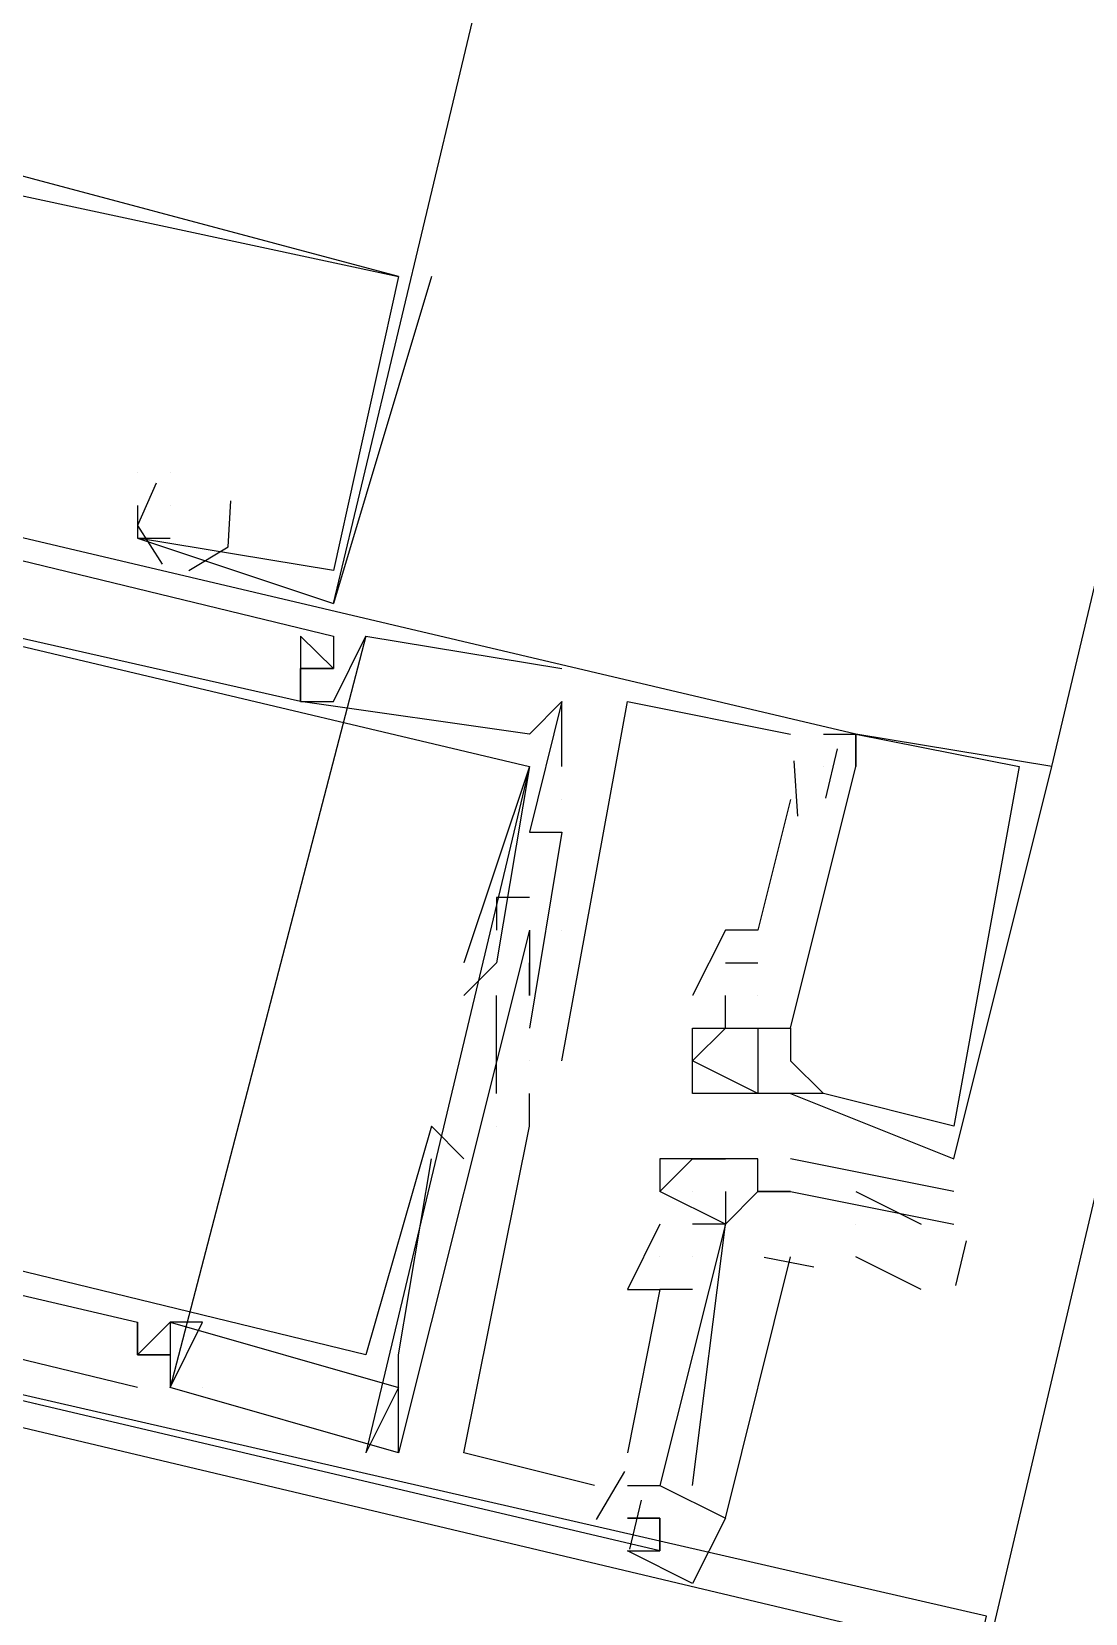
# Model space of a CAD drawing. Header units: feet. Extents: x -84 to 198, y -22 to 181.
# Drawn here: x 117.904 to 118.334, y 76.112 to 76.758 of the extents above; entities that cross this region are included whole.
import ezdxf

# ---------------------------------------------------------------- set-up
doc = ezdxf.new("R2010")
doc.units = ezdxf.units.FT
doc.layers.add('A-LINEA', color=7, linetype='CONTINUOUS')

msp = doc.modelspace()

# ---------------------------------------------------------------- linework, layer by layer
at = {"layer": 'A-LINEA'}
for p, q in [((118.32, 76.4578), (119.96, 83.3911)), ((118.0667, 76.6578), (118.0267, 76.5244)), ((118.0667, 76.6578), (118.0267, 76.5244)), ((118.0667, 76.6578), (118.0267, 76.5244)), ((118.0533, 76.6578), (118.0533, 76.6578)), ((118.0533, 76.6578), (118.0533, 76.6578)), ((118.0533, 76.6578), (118.0533, 76.6578)), ((118.0533, 76.6578), (118.0533, 76.6578)), ((118.0533, 76.6578), (118.0533, 76.6578)), ((118.0533, 76.6578), (118.0533, 76.6578)), ((118.0667, 76.6578), (118.0667, 76.6578)), ((118.0667, 76.6578), (118.0667, 76.6578)), ((118.0667, 76.6578), (118.0667, 76.6578)), ((117.9467, 76.5778), (117.9467, 76.5778)), ((117.9467, 76.5778), (117.9467, 76.5778)), ((117.9467, 76.5778), (117.9467, 76.5778)), ((117.9467, 76.5778), (117.9467, 76.5778)), ((117.9467, 76.5778), (117.9467, 76.5778)), ((117.9467, 76.5778), (117.9467, 76.5778)), ((117.96, 76.5778), (117.96, 76.5778)), ((117.96, 76.5778), (117.96, 76.5778)), ((117.96, 76.5778), (117.96, 76.5778)), ((117.96, 76.5778), (117.96, 76.5778)), ((117.96, 76.5778), (117.96, 76.5778)), ((117.96, 76.5778), (117.96, 76.5778)), ((117.9467, 76.5644), (117.9467, 76.5644)), ((117.9467, 76.5644), (117.9467, 76.5644)), ((117.9467, 76.5644), (117.9467, 76.5644)), ((117.96, 76.5644), (117.96, 76.5644)), ((117.96, 76.5644), (117.96, 76.5644)), ((117.96, 76.5644), (117.96, 76.5644)), ((117.9467, 76.5511), (117.9467, 76.5511)), ((117.9467, 76.5511), (117.9467, 76.5511)), ((117.9467, 76.5511), (117.9467, 76.5511)), ((117.9467, 76.5511), (117.9467, 76.5511)), ((117.9467, 76.5511), (117.9467, 76.5511)), ((117.9467, 76.5511), (117.9467, 76.5511)), ((117.96, 76.5511), (117.96, 76.5511)), ((117.96, 76.5511), (117.96, 76.5511)), ((117.96, 76.5511), (117.96, 76.5511)), ((118.0267, 76.5378), (118.0267, 76.5378)), ((118.0267, 76.5378), (118.0267, 76.5378)), ((118.0267, 76.5378), (118.0267, 76.5378)), ((118.0267, 76.5378), (118.0267, 76.5378)), ((118.0267, 76.5378), (118.0267, 76.5378)), ((118.0267, 76.5378), (118.0267, 76.5378)), ((118.0267, 76.5244), (118.0267, 76.5244)), ((118.0267, 76.5244), (118.0267, 76.5244)), ((118.0267, 76.5244), (118.0267, 76.5244)), ((118.0267, 76.5244), (118.0267, 76.5244)), ((118.0267, 76.5244), (118.0267, 76.5244)), ((118.0267, 76.5244), (118.0267, 76.5244)), ((118.04, 76.5111), (117.96, 76.2044)), ((118.04, 76.5111), (117.96, 76.2044)), ((118.04, 76.5111), (117.96, 76.2044)), ((118.0133, 76.5111), (118.0133, 76.5111)), ((118.0133, 76.5111), (118.0133, 76.5111)), ((118.0133, 76.5111), (118.0133, 76.5111)), ((118.0267, 76.5111), (118.0267, 76.5111)), ((118.0267, 76.5111), (118.0267, 76.5111)), ((118.0267, 76.5111), (118.0267, 76.5111)), ((118.04, 76.5111), (118.04, 76.5111)), ((118.04, 76.5111), (118.04, 76.5111)), ((118.04, 76.5111), (118.04, 76.5111)), ((118.0133, 76.4978), (118.0133, 76.4978)), ((118.0133, 76.4978), (118.0133, 76.4978)), ((118.0133, 76.4978), (118.0133, 76.4978)), ((118.0133, 76.4978), (118.0133, 76.4978)), ((118.0133, 76.4978), (118.0133, 76.4978)), ((118.0133, 76.4978), (118.0133, 76.4978)), ((118.0267, 76.4978), (118.0267, 76.4978)), ((118.0267, 76.4978), (118.0267, 76.4978)), ((118.0267, 76.4978), (118.0267, 76.4978)), ((118.0267, 76.4978), (118.0267, 76.4978)), ((118.0267, 76.4978), (118.0267, 76.4978)), ((118.0267, 76.4978), (118.0267, 76.4978)), ((118.12, 76.4978), (118.12, 76.4978)), ((118.12, 76.4978), (118.12, 76.4978)), ((118.12, 76.4978), (118.12, 76.4978)), ((118.12, 76.4978), (118.12, 76.4978)), ((118.12, 76.4978), (118.12, 76.4978)), ((118.12, 76.4978), (118.12, 76.4978)), ((118.0133, 76.4844), (118.0133, 76.4844)), ((118.0133, 76.4844), (118.0133, 76.4844)), ((118.0133, 76.4844), (118.0133, 76.4844)), ((118.0133, 76.4844), (118.0133, 76.4844)), ((118.0133, 76.4844), (118.0133, 76.4844)), ((118.0133, 76.4844), (118.0133, 76.4844)), ((118.0133, 76.4844), (118.0133, 76.4844)), ((118.0133, 76.4844), (118.0133, 76.4844)), ((118.0133, 76.4844), (118.0133, 76.4844)), ((118.0267, 76.4844), (118.0267, 76.4844)), ((118.0267, 76.4844), (118.0267, 76.4844)), ((118.0267, 76.4844), (118.0267, 76.4844)), ((118.12, 76.4578), (118.12, 76.4844)), ((118.12, 76.4844), (118.12, 76.4844)), ((118.12, 76.4844), (118.12, 76.4844)), ((118.12, 76.4578), (118.12, 76.4844)), ((118.12, 76.4844), (118.12, 76.4844)), ((118.12, 76.4844), (118.12, 76.4844)), ((118.12, 76.4578), (118.12, 76.4844)), ((118.12, 76.4844), (118.12, 76.4844)), ((118.12, 76.4844), (118.12, 76.4844)), ((118.1467, 76.4844), (118.1467, 76.4844)), ((118.1467, 76.4844), (118.1467, 76.4844)), ((118.1467, 76.4844), (118.1467, 76.4844)), ((118.1067, 76.4711), (118.1067, 76.4711)), ((118.1067, 76.4711), (118.1067, 76.4711)), ((118.1067, 76.4711), (118.1067, 76.4711)), ((118.2133, 76.4711), (118.2133, 76.4711)), ((118.2133, 76.4711), (118.2133, 76.4711)), ((118.2133, 76.4711), (118.2133, 76.4711)), ((118.2267, 76.4711), (118.2267, 76.4711)), ((118.2267, 76.4711), (118.2267, 76.4711)), ((118.2267, 76.4711), (118.2267, 76.4711)), ((118.24, 76.4711), (118.24, 76.4711)), ((118.24, 76.4711), (118.24, 76.4711)), ((118.24, 76.4711), (118.24, 76.4711)), ((118.24, 76.4711), (118.24, 76.4711)), ((118.24, 76.4711), (118.24, 76.4711)), ((118.24, 76.4711), (118.24, 76.4711)), ((118.24, 76.4711), (118.24, 76.4711)), ((118.24, 76.4711), (118.24, 76.4711)), ((118.24, 76.4711), (118.24, 76.4711)), ((118.2323, 76.4651), (118.2276, 76.445)), ((118.2323, 76.4651), (118.2276, 76.445)), ((118.2323, 76.4651), (118.2276, 76.445)), ((118.1067, 76.4578), (118.04, 76.1778)), ((118.1067, 76.4578), (118.04, 76.1778)), ((118.1067, 76.4578), (118.04, 76.1778)), ((118.1067, 76.4578), (118.1067, 76.4578)), ((118.1067, 76.4578), (118.1067, 76.4578)), ((118.1067, 76.4578), (118.1067, 76.4578)), ((118.1067, 76.4578), (118.1067, 76.4578)), ((118.1067, 76.4578), (118.1067, 76.4578)), ((118.1067, 76.4578), (118.1067, 76.4578)), ((118.12, 76.4578), (118.12, 76.4578)), ((118.12, 76.4578), (118.12, 76.4578)), ((118.12, 76.4578), (118.12, 76.4578)), ((118.2146, 76.4602), (118.2162, 76.4376)), ((118.2146, 76.4602), (118.2162, 76.4376)), ((118.2146, 76.4602), (118.2162, 76.4376)), ((118.2267, 76.4578), (118.2267, 76.4578)), ((118.2267, 76.4578), (118.2267, 76.4578)), ((118.2267, 76.4578), (118.2267, 76.4578)), ((118.2267, 76.4578), (118.2267, 76.4578)), ((118.2267, 76.4578), (118.2267, 76.4578)), ((118.2267, 76.4578), (118.2267, 76.4578)), ((118.24, 76.4578), (118.24, 76.4578)), ((118.24, 76.4578), (118.24, 76.4578)), ((118.24, 76.4578), (118.24, 76.4578)), ((118.24, 76.4578), (118.24, 76.4578)), ((118.24, 76.4578), (118.24, 76.4578)), ((118.24, 76.4578), (118.24, 76.4578)), ((118.3067, 76.4578), (118.3067, 76.4578)), ((118.3067, 76.4578), (118.3067, 76.4578)), ((118.3067, 76.4578), (118.3067, 76.4578)), ((118.32, 76.4578), (118.32, 76.4578)), ((118.32, 76.4578), (118.32, 76.4578)), ((118.32, 76.4578), (118.32, 76.4578)), ((118.12, 76.4444), (118.12, 76.4444)), ((118.12, 76.4444), (118.12, 76.4444)), ((118.12, 76.4444), (118.12, 76.4444)), ((118.12, 76.4444), (118.12, 76.4444)), ((118.12, 76.4444), (118.12, 76.4444)), ((118.12, 76.4444), (118.12, 76.4444)), ((118.2133, 76.4444), (118.2133, 76.4444)), ((118.2133, 76.4444), (118.2133, 76.4444)), ((118.2133, 76.4444), (118.2133, 76.4444)), ((118.12, 76.4311), (118.1067, 76.3511)), ((118.1067, 76.4311), (118.1067, 76.4311)), ((118.12, 76.4311), (118.1067, 76.3511)), ((118.1067, 76.4311), (118.1067, 76.4311)), ((118.12, 76.4311), (118.1067, 76.3511)), ((118.1067, 76.4311), (118.1067, 76.4311)), ((118.12, 76.4311), (118.12, 76.4311)), ((118.12, 76.4311), (118.12, 76.4311)), ((118.12, 76.4311), (118.12, 76.4311)), ((118.12, 76.4311), (118.12, 76.4311)), ((118.12, 76.4311), (118.12, 76.4311)), ((118.12, 76.4311), (118.12, 76.4311)), ((118.0933, 76.4044), (118.0933, 76.4044)), ((118.0933, 76.4044), (118.0933, 76.4044)), ((118.0933, 76.4044), (118.0933, 76.4044)), ((118.1067, 76.4044), (118.1067, 76.4044)), ((118.1067, 76.4044), (118.1067, 76.4044)), ((118.1067, 76.4044), (118.1067, 76.4044)), ((118.0933, 76.3911), (118.0933, 76.3911)), ((118.0933, 76.3911), (118.0933, 76.3911)), ((118.0933, 76.3911), (118.0933, 76.3911)), ((118.1067, 76.3911), (118.1067, 76.3911)), ((118.1067, 76.3911), (118.1067, 76.3911)), ((118.1067, 76.3911), (118.1067, 76.3911)), ((118.1067, 76.3911), (118.1067, 76.3911)), ((118.1067, 76.3911), (118.1067, 76.3911)), ((118.1067, 76.3911), (118.1067, 76.3911)), ((118.1067, 76.3911), (118.1067, 76.3911)), ((118.1067, 76.3911), (118.1067, 76.3911)), ((118.1067, 76.3911), (118.1067, 76.3911)), ((118.12, 76.3911), (118.12, 76.3911)), ((118.12, 76.3911), (118.12, 76.3911)), ((118.12, 76.3911), (118.12, 76.3911)), ((118.12, 76.3911), (118.12, 76.3911)), ((118.12, 76.3911), (118.12, 76.3911)), ((118.12, 76.3911), (118.12, 76.3911)), ((118.1867, 76.3911), (118.1867, 76.3911)), ((118.1867, 76.3911), (118.1867, 76.3911)), ((118.1867, 76.3911), (118.1867, 76.3911)), ((118.2, 76.3911), (118.2, 76.3911)), ((118.2, 76.3911), (118.2, 76.3911)), ((118.2, 76.3911), (118.2, 76.3911)), ((118.08, 76.3778), (118.08, 76.3778)), ((118.08, 76.3778), (118.08, 76.3778)), ((118.08, 76.3778), (118.08, 76.3778)), ((118.0933, 76.3778), (118.0933, 76.3778)), ((118.0933, 76.3778), (118.0933, 76.3778)), ((118.0933, 76.3778), (118.0933, 76.3778)), ((118.1067, 76.3778), (118.1067, 76.3778)), ((118.1067, 76.3778), (118.1067, 76.3778)), ((118.1067, 76.3778), (118.1067, 76.3778)), ((118.1867, 76.3778), (118.2, 76.3778)), ((118.1867, 76.3778), (118.1867, 76.3778)), ((118.1867, 76.3778), (118.2, 76.3778)), ((118.1867, 76.3778), (118.1867, 76.3778)), ((118.1867, 76.3778), (118.2, 76.3778)), ((118.1867, 76.3778), (118.1867, 76.3778)), ((118.2, 76.3778), (118.2, 76.3778)), ((118.2, 76.3778), (118.2, 76.3778)), ((118.2, 76.3778), (118.2, 76.3778)), ((118.08, 76.3644), (118.08, 76.3644)), ((118.08, 76.3644), (118.08, 76.3644)), ((118.08, 76.3644), (118.08, 76.3644)), ((118.0933, 76.3244), (118.0933, 76.3644)), ((118.0933, 76.3644), (118.0933, 76.3644)), ((118.0933, 76.3244), (118.0933, 76.3644)), ((118.0933, 76.3644), (118.0933, 76.3644)), ((118.0933, 76.3244), (118.0933, 76.3644)), ((118.0933, 76.3644), (118.0933, 76.3644)), ((118.1067, 76.3644), (118.1067, 76.3644)), ((118.1067, 76.3644), (118.1067, 76.3644)), ((118.1067, 76.3644), (118.1067, 76.3644)), ((118.1067, 76.3644), (118.1067, 76.3644)), ((118.1067, 76.3644), (118.1067, 76.3644)), ((118.1067, 76.3644), (118.1067, 76.3644)), ((118.1733, 76.3644), (118.1733, 76.3644)), ((118.1733, 76.3644), (118.1733, 76.3644)), ((118.1733, 76.3644), (118.1733, 76.3644)), ((118.1867, 76.3644), (118.1867, 76.3644)), ((118.1867, 76.3644), (118.1867, 76.3644)), ((118.1867, 76.3644), (118.1867, 76.3644)), ((118.2, 76.3644), (118.2, 76.3644)), ((118.2, 76.3644), (118.2, 76.3644)), ((118.2, 76.3644), (118.2, 76.3644)), ((118.2, 76.3644), (118.2, 76.3644)), ((118.2, 76.3644), (118.2, 76.3644)), ((118.2, 76.3644), (118.2, 76.3644)), ((118.1067, 76.3511), (118.1067, 76.3511)), ((118.1067, 76.3511), (118.1067, 76.3511)), ((118.1067, 76.3511), (118.1067, 76.3511)), ((118.1733, 76.3511), (118.1733, 76.3511)), ((118.1733, 76.3511), (118.1733, 76.3511)), ((118.1733, 76.3511), (118.1733, 76.3511)), ((118.1733, 76.3511), (118.1733, 76.3511)), ((118.1733, 76.3511), (118.1733, 76.3511)), ((118.1733, 76.3511), (118.1733, 76.3511)), ((118.1867, 76.3511), (118.1867, 76.3511)), ((118.1867, 76.3511), (118.1867, 76.3511)), ((118.1867, 76.3511), (118.1867, 76.3511)), ((118.1867, 76.3511), (118.1867, 76.3511)), ((118.1867, 76.3511), (118.1867, 76.3511)), ((118.1867, 76.3511), (118.1867, 76.3511)), ((118.1867, 76.3511), (118.1867, 76.3511)), ((118.1867, 76.3511), (118.1867, 76.3511)), ((118.1867, 76.3511), (118.1867, 76.3511)), ((118.2, 76.3511), (118.2, 76.3511)), ((118.2, 76.3511), (118.2, 76.3511)), ((118.2, 76.3511), (118.2, 76.3511)), ((118.2, 76.3511), (118.2, 76.3511)), ((118.2, 76.3511), (118.2, 76.3511)), ((118.2, 76.3511), (118.2, 76.3511)), ((118.2, 76.3511), (118.2, 76.3511)), ((118.2, 76.3511), (118.2, 76.3511)), ((118.2, 76.3511), (118.2, 76.3511)), ((118.2133, 76.3511), (118.2133, 76.3511)), ((118.2133, 76.3511), (118.2133, 76.3511)), ((118.2133, 76.3511), (118.2133, 76.3511)), ((118.2133, 76.3511), (118.2133, 76.3511)), ((118.2133, 76.3511), (118.2133, 76.3511)), ((118.2133, 76.3511), (118.2133, 76.3511)), ((118.1067, 76.3378), (118.1067, 76.3378)), ((118.1067, 76.3378), (118.1067, 76.3378)), ((118.1067, 76.3378), (118.1067, 76.3378)), ((118.1067, 76.3378), (118.1067, 76.3378)), ((118.1067, 76.3378), (118.1067, 76.3378)), ((118.1067, 76.3378), (118.1067, 76.3378)), ((118.12, 76.3378), (118.12, 76.3378)), ((118.12, 76.3378), (118.12, 76.3378)), ((118.12, 76.3378), (118.12, 76.3378)), ((118.1733, 76.3378), (118.1733, 76.3378)), ((118.1733, 76.3378), (118.1733, 76.3378)), ((118.1733, 76.3378), (118.1733, 76.3378)), ((118.2133, 76.3378), (118.2133, 76.3378)), ((118.2133, 76.3378), (118.2133, 76.3378)), ((118.2133, 76.3378), (118.2133, 76.3378)), ((118.0933, 76.3244), (118.0933, 76.3244)), ((118.0933, 76.3244), (118.0933, 76.3244)), ((118.0933, 76.3244), (118.0933, 76.3244)), ((118.1067, 76.3244), (118.1067, 76.3244)), ((118.1067, 76.3244), (118.1067, 76.3244)), ((118.1067, 76.3244), (118.1067, 76.3244)), ((118.1733, 76.3244), (118.1733, 76.3244)), ((118.1733, 76.3244), (118.1733, 76.3244)), ((118.1733, 76.3244), (118.1733, 76.3244)), ((118.1867, 76.3244), (118.1867, 76.3244)), ((118.1867, 76.3244), (118.1867, 76.3244)), ((118.1867, 76.3244), (118.1867, 76.3244)), ((118.2, 76.3244), (118.2, 76.3244)), ((118.2, 76.3244), (118.2, 76.3244)), ((118.2, 76.3244), (118.2, 76.3244)), ((118.2, 76.3244), (118.2, 76.3244)), ((118.2, 76.3244), (118.2, 76.3244)), ((118.2, 76.3244), (118.2, 76.3244)), ((118.2, 76.3244), (118.2, 76.3244)), ((118.2, 76.3244), (118.2, 76.3244)), ((118.2, 76.3244), (118.2, 76.3244)), ((118.2133, 76.3244), (118.2133, 76.3244)), ((118.2133, 76.3244), (118.2133, 76.3244)), ((118.2133, 76.3244), (118.2133, 76.3244)), ((118.2133, 76.3244), (118.2133, 76.3244)), ((118.2133, 76.3244), (118.2133, 76.3244)), ((118.2133, 76.3244), (118.2133, 76.3244)), ((118.2133, 76.3244), (118.2133, 76.3244)), ((118.2133, 76.3244), (118.2133, 76.3244)), ((118.2133, 76.3244), (118.2133, 76.3244)), ((118.2267, 76.3244), (118.2267, 76.3244)), ((118.2267, 76.3244), (118.2267, 76.3244)), ((118.2267, 76.3244), (118.2267, 76.3244)), ((118.2267, 76.3244), (118.2267, 76.3244)), ((118.2267, 76.3244), (118.2267, 76.3244)), ((118.2267, 76.3244), (118.2267, 76.3244)), ((118.0667, 76.3111), (118.0667, 76.3111)), ((118.0667, 76.3111), (118.0667, 76.3111)), ((118.0667, 76.3111), (118.0667, 76.3111)), ((118.0933, 76.3111), (118.0933, 76.3111)), ((118.0933, 76.3111), (118.0933, 76.3111)), ((118.0933, 76.3111), (118.0933, 76.3111)), ((118.0933, 76.3111), (118.0933, 76.3111)), ((118.0933, 76.3111), (118.0933, 76.3111)), ((118.0933, 76.3111), (118.0933, 76.3111)), ((118.1067, 76.3111), (118.1067, 76.3111)), ((118.1067, 76.3111), (118.1067, 76.3111)), ((118.1067, 76.3111), (118.1067, 76.3111)), ((118.1067, 76.3111), (118.1067, 76.3111)), ((118.1067, 76.3111), (118.1067, 76.3111)), ((118.1067, 76.3111), (118.1067, 76.3111)), ((118.1067, 76.3111), (118.1067, 76.3111)), ((118.1067, 76.3111), (118.1067, 76.3111)), ((118.1067, 76.3111), (118.1067, 76.3111)), ((118.28, 76.3111), (118.28, 76.3111)), ((118.28, 76.3111), (118.28, 76.3111)), ((118.28, 76.3111), (118.28, 76.3111)), ((118.0667, 76.2978), (118.0667, 76.2978)), ((118.0667, 76.2978), (118.0667, 76.2978)), ((118.0667, 76.2978), (118.0667, 76.2978)), ((118.08, 76.2978), (118.08, 76.2978)), ((118.08, 76.2978), (118.08, 76.2978)), ((118.08, 76.2978), (118.08, 76.2978)), ((118.16, 76.2978), (118.16, 76.2978)), ((118.1733, 76.2978), (118.1733, 76.2978)), ((118.1733, 76.2978), (118.1733, 76.2978)), ((118.1867, 76.2978), (118.1867, 76.2978)), ((118.1867, 76.2978), (118.1867, 76.2978)), ((118.2, 76.2978), (118.2, 76.2978)), ((118.28, 76.2844), (118.2133, 76.2978)), ((118.2133, 76.2978), (118.2133, 76.2978)), ((118.28, 76.2978), (118.28, 76.2978)), ((118.28, 76.2978), (118.28, 76.2978)), ((118.28, 76.2978), (118.28, 76.2978)), ((118.1867, 76.2711), (118.16, 76.2844)), ((118.16, 76.2844), (118.16, 76.2844)), ((118.16, 76.2844), (118.16, 76.2844)), ((118.1733, 76.2844), (118.1733, 76.2844)), ((118.1867, 76.2844), (118.1867, 76.2711)), ((118.1867, 76.2844), (118.1867, 76.2844)), ((118.2, 76.2844), (118.2, 76.2844)), ((118.2, 76.2844), (118.2, 76.2844)), ((118.2, 76.2844), (118.2, 76.2844)), ((118.2133, 76.2844), (118.2133, 76.2844)), ((118.2133, 76.2844), (118.2133, 76.2844)), ((118.24, 76.2844), (118.2667, 76.2711)), ((118.28, 76.2844), (118.28, 76.2844)), ((118.16, 76.2711), (118.1467, 76.2444)), ((118.16, 76.2711), (118.1467, 76.2444)), ((118.16, 76.2711), (118.1467, 76.2444)), ((118.16, 76.2711), (118.16, 76.2711)), ((118.16, 76.2711), (118.16, 76.2711)), ((118.16, 76.2711), (118.16, 76.2711)), ((118.16, 76.2711), (118.16, 76.2711)), ((118.1733, 76.2711), (118.1733, 76.2711)), ((118.1733, 76.2711), (118.1733, 76.2711)), ((118.1733, 76.2711), (118.1733, 76.2711)), ((118.1733, 76.2711), (118.1733, 76.2711)), ((118.1733, 76.2711), (118.1733, 76.2711)), ((118.1867, 76.2711), (118.1867, 76.2711)), ((118.1867, 76.2711), (118.1867, 76.2711)), ((118.1867, 76.2711), (118.1867, 76.2711)), ((118.1867, 76.2711), (118.1867, 76.2711)), ((118.1867, 76.2711), (118.1867, 76.2711)), ((118.24, 76.2711), (118.24, 76.2711)), ((118.28, 76.2711), (118.28, 76.2711)), ((118.285, 76.2643), (118.2807, 76.246)), ((118.16, 76.2578), (118.16, 76.2578)), ((118.16, 76.2578), (118.16, 76.2578)), ((118.16, 76.2578), (118.16, 76.2578)), ((118.16, 76.2578), (118.16, 76.2578)), ((118.16, 76.2578), (118.16, 76.2578)), ((118.16, 76.2578), (118.16, 76.2578)), ((118.1733, 76.2578), (118.1733, 76.2578)), ((118.1733, 76.2578), (118.1733, 76.2578)), ((118.1733, 76.2578), (118.1733, 76.2578)), ((118.1733, 76.2578), (118.1733, 76.2578)), ((118.1733, 76.2578), (118.1733, 76.2578)), ((118.1733, 76.2578), (118.1733, 76.2578)), ((118.2228, 76.2536), (118.2025, 76.2575)), ((118.2228, 76.2536), (118.2025, 76.2575)), ((118.2228, 76.2536), (118.2025, 76.2575)), ((118.2667, 76.2444), (118.24, 76.2578)), ((118.1467, 76.2444), (118.1467, 76.2444)), ((118.1467, 76.2444), (118.1467, 76.2444)), ((118.1467, 76.2444), (118.1467, 76.2444)), ((118.1733, 76.2444), (118.16, 76.2444)), ((118.16, 76.2444), (118.16, 76.2444)), ((118.16, 76.2444), (118.16, 76.2444)), ((118.1733, 76.2444), (118.16, 76.2444)), ((118.16, 76.2444), (118.16, 76.2444)), ((118.16, 76.2444), (118.16, 76.2444)), ((118.1733, 76.2444), (118.16, 76.2444)), ((118.16, 76.2444), (118.16, 76.2444)), ((118.16, 76.2444), (118.16, 76.2444)), ((118.1733, 76.2444), (118.1733, 76.2444)), ((118.1733, 76.2444), (118.1733, 76.2444)), ((118.1733, 76.2444), (118.1733, 76.2444)), ((117.9467, 76.2311), (117.9467, 76.2311)), ((117.9467, 76.2311), (117.9467, 76.2311)), ((117.9467, 76.2311), (117.9467, 76.2311)), ((117.96, 76.2311), (117.96, 76.2311)), ((117.96, 76.2311), (117.96, 76.2311)), ((117.96, 76.2311), (117.96, 76.2311)), ((117.96, 76.2311), (117.96, 76.2311)), ((117.96, 76.2311), (117.96, 76.2311)), ((117.96, 76.2311), (117.96, 76.2311)), ((117.9733, 76.2311), (117.9733, 76.2311)), ((117.9733, 76.2311), (117.9733, 76.2311)), ((117.9733, 76.2311), (117.9733, 76.2311)), ((117.9467, 76.2178), (117.9467, 76.2178)), ((117.9467, 76.2178), (117.9467, 76.2178)), ((117.9467, 76.2178), (117.9467, 76.2178)), ((117.9467, 76.2178), (117.9467, 76.2178)), ((117.9467, 76.2178), (117.9467, 76.2178)), ((117.9467, 76.2178), (117.9467, 76.2178)), ((117.96, 76.2178), (117.96, 76.2178)), ((117.96, 76.2178), (117.96, 76.2178)), ((117.96, 76.2178), (117.96, 76.2178)), ((117.96, 76.2178), (117.96, 76.2178)), ((117.96, 76.2178), (117.96, 76.2178)), ((117.96, 76.2178), (117.96, 76.2178)), ((118.04, 76.2178), (118.04, 76.2178)), ((118.04, 76.2178), (118.04, 76.2178)), ((118.04, 76.2178), (118.04, 76.2178)), ((118.0533, 76.2178), (118.0533, 76.2178)), ((118.0533, 76.2178), (118.0533, 76.2178)), ((118.0533, 76.2178), (118.0533, 76.2178)), ((117.9467, 76.2044), (117.9467, 76.2044)), ((117.9467, 76.2044), (117.9467, 76.2044)), ((117.9467, 76.2044), (117.9467, 76.2044)), ((117.96, 76.2044), (117.96, 76.2044)), ((117.96, 76.2044), (117.96, 76.2044)), ((117.96, 76.2044), (117.96, 76.2044)), ((117.96, 76.2044), (117.96, 76.2044)), ((117.96, 76.2044), (117.96, 76.2044)), ((117.96, 76.2044), (117.96, 76.2044)), ((117.9733, 76.2044), (117.9733, 76.2044)), ((117.9733, 76.2044), (117.9733, 76.2044)), ((117.9733, 76.2044), (117.9733, 76.2044)), ((118.0533, 76.2044), (118.04, 76.1778)), ((118.0533, 76.2044), (118.04, 76.1778)), ((118.0533, 76.2044), (118.04, 76.1778)), ((118.0533, 76.2044), (118.0533, 76.2044)), ((118.0533, 76.2044), (118.0533, 76.2044)), ((118.0533, 76.2044), (118.0533, 76.2044)), ((118.04, 76.1778), (118.04, 76.1778)), ((118.04, 76.1778), (118.04, 76.1778)), ((118.04, 76.1778), (118.04, 76.1778)), ((118.0533, 76.1778), (118.0533, 76.1778)), ((118.0533, 76.1778), (118.0533, 76.1778)), ((118.0533, 76.1778), (118.0533, 76.1778)), ((118.0533, 76.1778), (118.0533, 76.1778)), ((118.0533, 76.1778), (118.0533, 76.1778)), ((118.0533, 76.1778), (118.0533, 76.1778)), ((118.08, 76.1778), (118.08, 76.1778)), ((118.08, 76.1778), (118.08, 76.1778)), ((118.08, 76.1778), (118.08, 76.1778)), ((118.1467, 76.1778), (118.1467, 76.1778)), ((118.1467, 76.1778), (118.1467, 76.1778)), ((118.1467, 76.1778), (118.1467, 76.1778)), ((118.1455, 76.1702), (118.1339, 76.1506)), ((118.1455, 76.1702), (118.1339, 76.1506)), ((118.1455, 76.1702), (118.1339, 76.1506)), ((118.1333, 76.1644), (118.1333, 76.1644)), ((118.1333, 76.1644), (118.1333, 76.1644)), ((118.1333, 76.1644), (118.1333, 76.1644)), ((118.1467, 76.1644), (118.16, 76.1644)), ((118.16, 76.1644), (118.16, 76.1644)), ((118.16, 76.1644), (118.16, 76.1644)), ((118.16, 76.1644), (118.16, 76.1644)), ((118.16, 76.1644), (118.16, 76.1644)), ((118.16, 76.1644), (118.16, 76.1644)), ((118.16, 76.1644), (118.16, 76.1644)), ((118.1733, 76.1644), (118.1733, 76.1644)), ((118.1733, 76.1644), (118.1733, 76.1644)), ((118.1733, 76.1644), (118.1733, 76.1644)), ((118.1523, 76.1584), (118.1476, 76.1384)), ((118.1523, 76.1584), (118.1476, 76.1384)), ((118.1523, 76.1584), (118.1476, 76.1384)), ((118.1467, 76.1511), (118.1467, 76.1511)), ((118.1467, 76.1511), (118.1467, 76.1511)), ((118.1467, 76.1511), (118.1467, 76.1511)), ((118.16, 76.1511), (118.16, 76.1511)), ((118.16, 76.1511), (118.16, 76.1511)), ((118.16, 76.1511), (118.16, 76.1511)), ((118.16, 76.1511), (118.16, 76.1511)), ((118.16, 76.1511), (118.16, 76.1511)), ((118.16, 76.1378), (118.16, 76.1378)), ((118.16, 76.1378), (118.16, 76.1378)), ((118.16, 76.1378), (118.16, 76.1378))]:
    msp.add_line(p, q, dxfattribs=at)
for points in [[(137.56, 101.5111), (135.7467, 97.9511), (132.9467, 93.1644), (129.2133, 94.0444), (125.48, 94.9378), (124.7867, 91.9644), (124.4, 90.3378), (124.08, 90.4178), (123.04, 90.6578), (121.7867, 90.9511), (118.2, 75.6978), (129.9467, 72.9244)], [(118.0267, 76.5244), (118.4533, 78.3111), (118.8267, 79.8844)], [(118.0533, 76.6578), (117.8533, 76.7111), (117.8533, 76.6978), (117.8533, 76.7111), (117.8533, 76.6844), (117.84, 76.6844), (117.8533, 76.6844), (117.84, 76.6844), (117.8533, 76.6711), (117.8267, 76.5778), (117.7867, 76.5911)], [(118.0533, 76.6578), (117.8533, 76.7111), (117.8533, 76.6978), (117.8533, 76.7111), (117.8533, 76.6844), (117.84, 76.6844), (117.8533, 76.6844), (117.84, 76.6844), (117.8533, 76.6711), (117.8267, 76.5778), (117.7867, 76.5911)], [(118.0533, 76.6578), (117.8533, 76.7111), (117.8533, 76.6978), (117.8533, 76.7111), (117.8533, 76.6844), (117.84, 76.6844), (117.8533, 76.6844), (117.84, 76.6844), (117.8533, 76.6711), (117.8267, 76.5778), (117.7867, 76.5911)], [(117.8533, 76.6844), (117.8667, 76.6978), (118.0533, 76.6578), (118.0267, 76.5378), (117.9467, 76.5511), (117.96, 76.5511)], [(117.8533, 76.6844), (117.8667, 76.6978), (118.0533, 76.6578), (118.0267, 76.5378), (117.9467, 76.5511), (117.96, 76.5511)], [(117.8533, 76.6844), (117.8667, 76.6978), (118.0533, 76.6578), (118.0267, 76.5378), (117.9467, 76.5511), (117.96, 76.5511)], [(118.2267, 76.4711), (118.24, 76.4711), (117.56, 76.6311), (117.52, 76.4844)], [(118.2267, 76.4711), (118.24, 76.4711), (117.56, 76.6311), (117.52, 76.4844)], [(118.2267, 76.4711), (118.24, 76.4711), (117.56, 76.6311), (117.52, 76.4844)], [(117.5867, 76.6178), (118.0267, 76.5111), (118.0267, 76.4978), (118.0133, 76.4978), (118.0133, 76.4844), (118.0267, 76.4844), (118.04, 76.5111), (118.12, 76.4978)], [(117.5867, 76.6178), (118.0267, 76.5111), (118.0267, 76.4978), (118.0133, 76.4978), (118.0133, 76.4844), (118.0267, 76.4844), (118.04, 76.5111), (118.12, 76.4978)], [(117.5867, 76.6178), (118.0267, 76.5111), (118.0267, 76.4978), (118.0133, 76.4978), (118.0133, 76.4844), (118.0267, 76.4844), (118.04, 76.5111), (118.12, 76.4978)], [(117.5867, 76.4844), (117.6, 76.5778), (118.1067, 76.4578), (118.08, 76.3778)], [(117.5867, 76.4844), (117.6, 76.5778), (118.1067, 76.4578), (118.08, 76.3778)], [(117.5867, 76.4844), (117.6, 76.5778), (118.1067, 76.4578), (118.08, 76.3778)], [(118.12, 76.4844), (118.1067, 76.4711), (118.0133, 76.4844), (118.0133, 76.4978), (118.0267, 76.4978), (118.0133, 76.5111), (118.0133, 76.4844), (117.6, 76.5778)], [(118.12, 76.4844), (118.1067, 76.4711), (118.0133, 76.4844), (118.0133, 76.4978), (118.0267, 76.4978), (118.0133, 76.5111), (118.0133, 76.4844), (117.6, 76.5778)], [(118.12, 76.4844), (118.1067, 76.4711), (118.0133, 76.4844), (118.0133, 76.4978), (118.0267, 76.4978), (118.0133, 76.5111), (118.0133, 76.4844), (117.6, 76.5778)], [(117.9543, 76.5735), (117.9467, 76.5562), (117.9568, 76.5404)], [(117.9543, 76.5735), (117.9467, 76.5562), (117.9568, 76.5404)], [(117.9543, 76.5735), (117.9467, 76.5562), (117.9568, 76.5404)], [(117.9467, 76.5644), (117.9467, 76.5511), (118.0267, 76.5244)], [(117.9467, 76.5644), (117.9467, 76.5511), (118.0267, 76.5244)], [(117.9467, 76.5644), (117.9467, 76.5511), (118.0267, 76.5244)], [(117.9677, 76.5378), (117.9838, 76.5475), (117.9848, 76.5663)], [(117.9677, 76.5378), (117.9838, 76.5475), (117.9848, 76.5663)], [(117.9677, 76.5378), (117.9838, 76.5475), (117.9848, 76.5663)], [(118.1467, 76.1511), (118.16, 76.1511), (118.16, 76.1378), (117.48, 76.2978), (117.52, 76.4578), (117.5467, 76.4578), (117.56, 76.5244), (117.5733, 76.5244), (117.5867, 76.5244)], [(118.1467, 76.1511), (118.16, 76.1511), (118.16, 76.1378), (117.48, 76.2978), (117.52, 76.4578), (117.5467, 76.4578), (117.56, 76.5244), (117.5733, 76.5244), (117.5867, 76.5244)], [(118.1467, 76.1511), (118.16, 76.1511), (118.16, 76.1378), (117.48, 76.2978), (117.52, 76.4578), (117.5467, 76.4578), (117.56, 76.5244), (117.5733, 76.5244), (117.5867, 76.5244)], [(118.12, 76.4844), (118.1067, 76.4311), (118.12, 76.4311)], [(118.12, 76.4844), (118.1067, 76.4311), (118.12, 76.4311)], [(118.12, 76.4844), (118.1067, 76.4311), (118.12, 76.4311)], [(118.12, 76.3378), (118.1467, 76.4844), (118.2133, 76.4711)], [(118.12, 76.3378), (118.1467, 76.4844), (118.2133, 76.4711)], [(118.12, 76.3378), (118.1467, 76.4844), (118.2133, 76.4711)], [(118.2133, 76.3244), (118.28, 76.2978), (118.32, 76.4578), (118.32, 76.4578), (118.24, 76.4711), (118.24, 76.4578), (118.24, 76.4711), (118.3067, 76.4578), (118.3067, 76.4578), (118.28, 76.3111), (118.28, 76.3111), (118.2267, 76.3244), (118.2267, 76.3244), (118.2267, 76.3244), (118.2267, 76.3244), (118.2133, 76.3378)], [(118.2133, 76.3244), (118.28, 76.2978), (118.32, 76.4578), (118.32, 76.4578), (118.24, 76.4711), (118.24, 76.4578), (118.24, 76.4711), (118.3067, 76.4578), (118.3067, 76.4578), (118.28, 76.3111), (118.28, 76.3111), (118.2267, 76.3244), (118.2267, 76.3244), (118.2267, 76.3244), (118.2267, 76.3244), (118.2133, 76.3378)], [(118.2133, 76.3244), (118.28, 76.2978), (118.32, 76.4578), (118.32, 76.4578), (118.24, 76.4711), (118.24, 76.4578), (118.24, 76.4711), (118.3067, 76.4578), (118.3067, 76.4578), (118.28, 76.3111), (118.28, 76.3111), (118.2267, 76.3244), (118.2267, 76.3244), (118.2267, 76.3244), (118.2267, 76.3244), (118.2133, 76.3378)], [(118.1067, 76.4578), (118.0933, 76.3778), (118.08, 76.3644), (118.08, 76.3644)], [(118.1067, 76.4578), (118.0933, 76.3778), (118.08, 76.3644), (118.08, 76.3644)], [(118.1067, 76.4578), (118.0933, 76.3778), (118.08, 76.3644), (118.08, 76.3644)], [(118.2, 76.3511), (118.2133, 76.3511), (118.24, 76.4578)], [(118.2, 76.3511), (118.2133, 76.3511), (118.24, 76.4578)], [(118.2, 76.3511), (118.2133, 76.3511), (118.24, 76.4578)], [(118.2133, 76.4444), (118.2, 76.3911), (118.1867, 76.3911), (118.1733, 76.3644)], [(118.2133, 76.4444), (118.2, 76.3911), (118.1867, 76.3911), (118.1733, 76.3644)], [(118.2133, 76.4444), (118.2, 76.3911), (118.1867, 76.3911), (118.1733, 76.3644)], [(118.08, 76.2978), (118.0667, 76.3111), (118.0667, 76.3111), (118.04, 76.2178), (117.5467, 76.3378), (117.5733, 76.4178)], [(118.08, 76.2978), (118.0667, 76.3111), (118.0667, 76.3111), (118.04, 76.2178), (117.5467, 76.3378), (117.5733, 76.4178)], [(118.08, 76.2978), (118.0667, 76.3111), (118.0667, 76.3111), (118.04, 76.2178), (117.5467, 76.3378), (117.5733, 76.4178)], [(118.1067, 76.4044), (118.0933, 76.4044), (118.0933, 76.3911)], [(118.1067, 76.4044), (118.0933, 76.4044), (118.0933, 76.3911)], [(118.1067, 76.4044), (118.0933, 76.4044), (118.0933, 76.3911)], [(118.1067, 76.3911), (118.0533, 76.1778), (117.96, 76.2044)], [(118.1067, 76.3911), (118.0533, 76.1778), (117.96, 76.2044)], [(118.1067, 76.3911), (118.0533, 76.1778), (117.96, 76.2044)], [(118.1067, 76.3911), (118.1067, 76.3644), (118.1067, 76.3778)], [(118.1067, 76.3911), (118.1067, 76.3644), (118.1067, 76.3778)], [(118.1067, 76.3911), (118.1067, 76.3644), (118.1067, 76.3778)], [(118.1733, 76.3511), (118.1867, 76.3511), (118.1867, 76.3644)], [(118.1733, 76.3511), (118.1867, 76.3511), (118.1867, 76.3644)], [(118.1733, 76.3511), (118.1867, 76.3511), (118.1867, 76.3644)], [(118.2, 76.3511), (118.2, 76.3244), (118.1733, 76.3378), (118.1867, 76.3511), (118.2, 76.3511)], [(118.2267, 76.3244), (118.2133, 76.3244), (118.2, 76.3244), (118.1867, 76.3244), (118.1733, 76.3244), (118.1733, 76.3511), (118.1867, 76.3511), (118.1867, 76.3511), (118.1867, 76.3511), (118.1867, 76.3511), (118.2, 76.3511), (118.2, 76.3511), (118.2133, 76.3511), (118.2133, 76.3378), (118.2133, 76.3378)], [(118.2, 76.3511), (118.2, 76.3244), (118.1733, 76.3378), (118.1867, 76.3511), (118.2, 76.3511)], [(118.2267, 76.3244), (118.2133, 76.3244), (118.2, 76.3244), (118.1867, 76.3244), (118.1733, 76.3244), (118.1733, 76.3511), (118.1867, 76.3511), (118.1867, 76.3511), (118.1867, 76.3511), (118.1867, 76.3511), (118.2, 76.3511), (118.2, 76.3511), (118.2133, 76.3511), (118.2133, 76.3378), (118.2133, 76.3378)], [(118.2, 76.3511), (118.2, 76.3244), (118.1733, 76.3378), (118.1867, 76.3511), (118.2, 76.3511)], [(118.2267, 76.3244), (118.2133, 76.3244), (118.2, 76.3244), (118.1867, 76.3244), (118.1733, 76.3244), (118.1733, 76.3511), (118.1867, 76.3511), (118.1867, 76.3511), (118.1867, 76.3511), (118.1867, 76.3511), (118.2, 76.3511), (118.2, 76.3511), (118.2133, 76.3511), (118.2133, 76.3378), (118.2133, 76.3378)], [(117.9467, 76.2044), (117.5067, 76.3111), (117.5067, 76.3244), (117.5333, 76.3244), (117.52, 76.3378)], [(117.9467, 76.2044), (117.5067, 76.3111), (117.5067, 76.3244), (117.5333, 76.3244), (117.52, 76.3378)], [(117.9467, 76.2044), (117.5067, 76.3111), (117.5067, 76.3244), (117.5333, 76.3244), (117.52, 76.3378)], [(117.5333, 76.3111), (117.5067, 76.3244), (117.5067, 76.3111), (117.52, 76.3111), (117.5467, 76.3111), (117.5467, 76.3244), (117.9467, 76.2311), (117.9467, 76.2178), (117.96, 76.2178), (117.9467, 76.2178), (117.96, 76.2311), (118.0533, 76.2044)], [(117.5333, 76.3111), (117.5067, 76.3244), (117.5067, 76.3111), (117.52, 76.3111), (117.5467, 76.3111), (117.5467, 76.3244), (117.9467, 76.2311), (117.9467, 76.2178), (117.96, 76.2178), (117.9467, 76.2178), (117.96, 76.2311), (118.0533, 76.2044)], [(117.5333, 76.3111), (117.5067, 76.3244), (117.5067, 76.3111), (117.52, 76.3111), (117.5467, 76.3111), (117.5467, 76.3244), (117.9467, 76.2311), (117.9467, 76.2178), (117.96, 76.2178), (117.9467, 76.2178), (117.96, 76.2311), (118.0533, 76.2044)], [(118.1333, 76.1644), (118.08, 76.1778), (118.1067, 76.3111), (118.1067, 76.3244)], [(118.1333, 76.1644), (118.08, 76.1778), (118.1067, 76.3111), (118.1067, 76.3244)], [(118.1333, 76.1644), (118.08, 76.1778), (118.1067, 76.3111), (118.1067, 76.3244)], [(117.2933, 75.4844), (118.1067, 75.2978), (118.2933, 76.1111), (117.48, 76.2978), (117.2933, 75.4844)], [(118.0533, 76.1778), (118.0533, 76.2178), (118.0667, 76.2978)], [(118.0533, 76.1778), (118.0533, 76.2178), (118.0667, 76.2978)], [(118.0533, 76.1778), (118.0533, 76.2178), (118.0667, 76.2978)], [(118.16, 76.2844), (118.1733, 76.2978), (118.1867, 76.2978)], [(118.2133, 76.2844), (118.2, 76.2844), (118.2, 76.2978), (118.1867, 76.2978), (118.1733, 76.2978), (118.16, 76.2978), (118.16, 76.2844)], [(117.3067, 75.4978), (118.0933, 75.3111), (118.28, 76.0978), (117.4933, 76.2844), (117.3067, 75.4978)], [(118.2, 76.2844), (118.2, 76.2844), (118.1867, 76.2711), (118.1867, 76.2711), (118.1867, 76.2711), (118.1867, 76.2711)], [(118.2, 76.2844), (118.2133, 76.2844), (118.2133, 76.2844), (118.2133, 76.2844), (118.2133, 76.2844), (118.28, 76.2711), (118.28, 76.2711), (118.28, 76.2711)], [(118.16, 76.2711), (118.16, 76.2711), (118.16, 76.2711), (118.16, 76.2711), (118.16, 76.2711), (118.16, 76.2711)], [(118.1867, 76.2711), (118.16, 76.1644), (118.1867, 76.1511), (118.2133, 76.2578)], [(118.1867, 76.2711), (118.16, 76.1644), (118.1867, 76.1511), (118.2133, 76.2578)], [(118.1867, 76.2711), (118.16, 76.1644), (118.1867, 76.1511), (118.2133, 76.2578)], [(118.1733, 76.1644), (118.1867, 76.2711), (118.1733, 76.2711)], [(118.1733, 76.1644), (118.1867, 76.2711), (118.1733, 76.2711)], [(118.1733, 76.1644), (118.1867, 76.2711), (118.1733, 76.2711)], [(118.1467, 76.2444), (118.16, 76.2444), (118.1467, 76.1778)], [(118.1467, 76.2444), (118.16, 76.2444), (118.1467, 76.1778)], [(118.1467, 76.2444), (118.16, 76.2444), (118.1467, 76.1778)], [(117.96, 76.2178), (117.9467, 76.2178), (117.9467, 76.2178), (117.9467, 76.2311)], [(117.96, 76.2178), (117.9467, 76.2178), (117.9467, 76.2178), (117.9467, 76.2311)], [(117.96, 76.2178), (117.9467, 76.2178), (117.9467, 76.2178), (117.9467, 76.2311)], [(117.96, 76.2044), (117.9733, 76.2311), (117.96, 76.2311), (117.96, 76.2178), (117.96, 76.2044)], [(117.96, 76.2044), (117.9733, 76.2311), (117.96, 76.2311), (117.96, 76.2178), (117.96, 76.2044)], [(117.96, 76.2044), (117.9733, 76.2311), (117.96, 76.2311), (117.96, 76.2178), (117.96, 76.2044)], [(118.16, 76.1644), (118.1867, 76.1511), (118.1733, 76.1244), (118.1467, 76.1378), (118.16, 76.1378)], [(118.16, 76.1378), (118.16, 76.1511), (118.1467, 76.1511)]]:
    msp.add_lwpolyline(points, dxfattribs=at)

doc.saveas('drawing.dxf')
